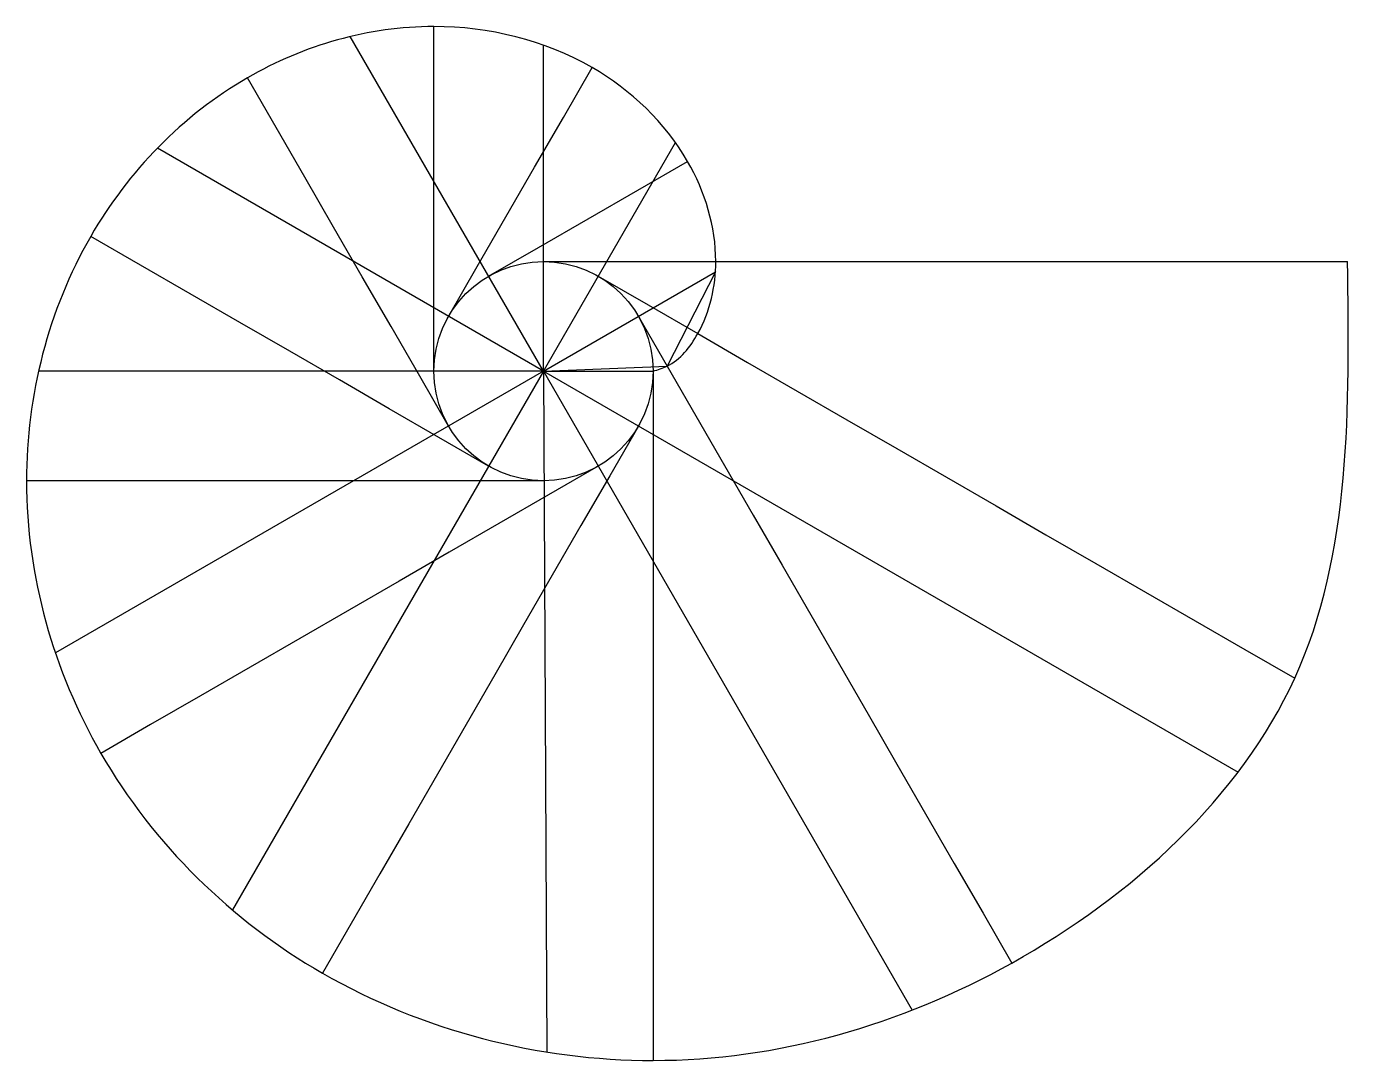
# Model space of a CAD drawing. Header units: millimetres. Extents: x -2357 to 3685, y -3143 to 1572.
import ezdxf

# ---------------------------------------------------------------- set-up
doc = ezdxf.new("R2010")
doc.units = ezdxf.units.MM

msp = doc.modelspace()

# ---------------------------------------------------------------- linework, layer by layer
at = {"color": 85, "true_color": 0x58ba48}
for p, q in [((-500, 1309.5), (-500, 1571.4)), ((-1218.7, 1110.9), (-1349.7, 1337.7)), ((90.8, 1157.2), (221.7, 1384.1)), ((-500, 1047.6), (-500, 1309.5)), ((-40.2, 930.4), (90.8, 1157.2)), ((-1087.8, 884.1), (-1218.7, 1110.9)), ((-500, 785.7), (-500, 1047.6)), ((-171.1, 703.6), (-40.2, 930.4)), ((430.4, 825.9), (657.2, 956.8)), ((-956.8, 657.2), (-1087.8, 884.1)), ((-500, 523.8), (-500, 785.7)), ((203.6, 694.9), (430.4, 825.9)), ((-302.1, 476.8), (-171.1, 703.6)), ((-23.2, 564), (203.6, 694.9)), ((-1837.7, 483.6), (-2064.5, 614.6)), ((-825.9, 430.4), (-956.8, 657.2)), ((-250, 433), (-23.2, 564)), ((-1610.9, 352.7), (-1837.7, 483.6)), ((-500, 261.9), (-500, 523.8)), ((0, 500), (261.9, 500)), ((261.9, 500), (523.8, 500)), ((523.8, 500), (785.7, 500)), ((-694.9, 203.6), (-825.9, 430.4)), ((-433, 250), (-302.1, 476.8)), ((250, 433), (476.8, 302.1)), ((-1384.1, 221.7), (-1610.9, 352.7)), ((-500, 0), (-500, 261.9)), ((433, 250), (564, 23.2)), ((476.8, 302.1), (703.6, 171.1)), ((-1157.2, 90.8), (-1384.1, 221.7)), ((-564, -23.2), (-694.9, 203.6)), ((-930.4, -40.2), (-1157.2, 90.8)), ((-703.6, -171.1), (-930.4, -40.2)), ((-433, -250), (-564, -23.2)), ((500, 0), (500, -261.9)), ((-476.8, -302.1), (-703.6, -171.1)), ((-250, -433), (-476.8, -302.1)), ((433, -250), (302.1, -476.8)), ((500, -261.9), (500, -523.8)), ((250, -433), (23.2, -564)), ((302.1, -476.8), (171.1, -703.6)), ((-2095.2, -500), (-2357.1, -500)), ((-1833.3, -500), (-2095.2, -500)), ((-1571.4, -500), (-1833.3, -500)), ((-1309.5, -500), (-1571.4, -500)), ((-1047.6, -500), (-1309.5, -500)), ((-785.7, -500), (-1047.6, -500)), ((-523.8, -500), (-785.7, -500)), ((-261.9, -500), (-523.8, -500)), ((0, -500), (-261.9, -500)), ((500, -523.8), (500, -785.7)), ((23.2, -564), (-203.6, -694.9)), ((-203.6, -694.9), (-430.4, -825.9)), ((171.1, -703.6), (40.2, -930.4)), ((-430.4, -825.9), (-657.2, -956.8)), ((500, -785.7), (500, -1047.6)), ((-657.2, -956.8), (-884.1, -1087.8)), ((40.2, -930.4), (-90.8, -1157.2)), ((500, -1047.6), (500, -1309.5)), ((-884.1, -1087.8), (-1110.9, -1218.7)), ((-90.8, -1157.2), (-221.7, -1384.1)), ((-1110.9, -1218.7), (-1337.7, -1349.7)), ((500, -1309.5), (500, -1571.4)), ((-1337.7, -1349.7), (-1564.5, -1480.6)), ((-221.7, -1384.1), (-352.7, -1610.9)), ((-1564.5, -1480.6), (-1791.3, -1611.6)), ((-1791.3, -1611.6), (-2018.1, -1742.5)), ((-352.7, -1610.9), (-483.6, -1837.7)), ((500, -1571.4), (500, -1833.3)), ((-483.6, -1837.7), (-614.6, -2064.5)), ((500, -1833.3), (500, -2095.2)), ((-614.6, -2064.5), (-745.5, -2291.3)), ((500, -2095.2), (500, -2357.1)), ((-745.5, -2291.3), (-876.5, -2518.1)), ((500, -2357.1), (500, -2619)), ((-876.5, -2518.1), (-1007.4, -2744.9)), ((500, -2619), (500, -2880.9)), ((500, -2880.9), (500, -3142.8))]:
    msp.add_line(p, q, dxfattribs=at)
at = {"color": 240, "true_color": 0xed1f24}
for q in [(-880.8, 1525.6), (0, 1486.2), (602.1, 1042.8), (-1760.6, 1016.5), (784.1, 452.7), (-2302.2, 0), (500, 0), (1681.8, -2913), (3167, -1828.5), (15.8, -3104.4), (-2225.4, -1284.8), (-1418.2, -2456.4)]:
    msp.add_line((0, 0), q, dxfattribs=at)
for p, q in [((785.7, 500), (1047.6, 500)), ((1047.6, 500), (1309.5, 500)), ((1309.5, 500), (1571.4, 500)), ((1571.4, 500), (1833.3, 500)), ((1833.3, 500), (2095.2, 500)), ((2095.2, 500), (2357.1, 500)), ((2357.1, 500), (2619, 500)), ((2619, 500), (2880.9, 500)), ((2880.9, 500), (3142.8, 500)), ((3142.8, 500), (3404.7, 500)), ((3404.7, 500), (3666.6, 500)), ((703.6, 171.1), (930.4, 40.2)), ((564, 23.2), (694.9, -203.6)), ((930.4, 40.2), (1157.2, -90.8)), ((1157.2, -90.8), (1384.1, -221.7)), ((694.9, -203.6), (825.9, -430.4)), ((1384.1, -221.7), (1610.9, -352.7)), ((1610.9, -352.7), (1837.7, -483.6)), ((825.9, -430.4), (956.8, -657.2)), ((1837.7, -483.6), (2064.5, -614.6)), ((956.8, -657.2), (1087.8, -884.1)), ((2064.5, -614.6), (2291.3, -745.5)), ((2291.3, -745.5), (2518.1, -876.5)), ((1087.8, -884.1), (1218.7, -1110.9)), ((2518.1, -876.5), (2744.9, -1007.4)), ((2744.9, -1007.4), (2971.7, -1138.4)), ((1218.7, -1110.9), (1349.7, -1337.7)), ((2971.7, -1138.4), (3198.6, -1269.3)), ((3198.6, -1269.3), (3425.4, -1400.3)), ((1349.7, -1337.7), (1480.6, -1564.5)), ((1480.6, -1564.5), (1611.6, -1791.3)), ((1611.6, -1791.3), (1742.5, -2018.1)), ((1742.5, -2018.1), (1873.5, -2244.9)), ((1873.5, -2244.9), (2004.4, -2471.7)), ((2004.4, -2471.7), (2135.4, -2698.6))]:
    msp.add_line(p, q)
at = {"color": 215, "true_color": 0xa953a0}
for p in [(784.1, 452.7), (0, 0)]:
    msp.add_line(p, (564, 23.2), dxfattribs=at)
msp.add_circle((0, 0), 500)
at = {"color": 152, "true_color": 0x2776bb}
msp.add_circle((0, 0), 500, dxfattribs=at)
at = {"color": 41, "true_color": 0xf4ee51}
msp.add_spline([(500, 0), (564, 23.2), (703.6, 171.1), (785.7, 500), (657.2, 956.8), (221.7, 1384.1), (-500, 1571.4), (-1349.7, 1337.7), (-2064.5, 614.6), (-2357.1, -500), (-2018.1, -1742.5), (-1007.4, -2744.9), (500, -3142.8), (2135.4, -2698.6), (3425.4, -1400.3), (3666.6, 500)], degree=3, dxfattribs=at)

doc.saveas('drawing.dxf')
